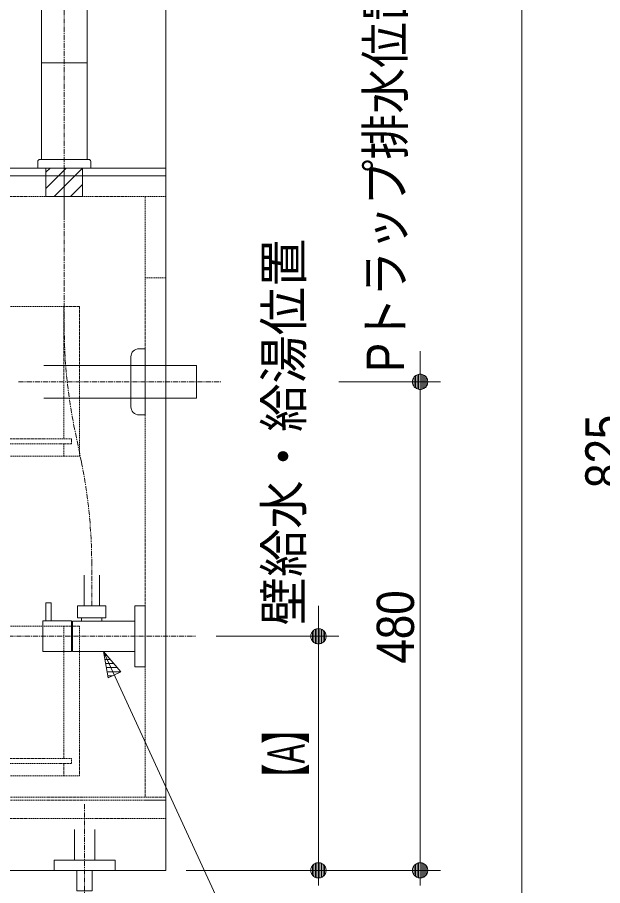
# Model space of a CAD drawing. Units: millimetres, scale not verified. Extents: x -6062 to 6062, y -3045 to 3045.
# Drawn here: x -864 to -288, y -2085 to -1232 of the extents above; entities that cross this region are included whole.
import ezdxf
from ezdxf.enums import TextEntityAlignment as Align

# ---------------------------------------------------------------- set-up
doc = ezdxf.new("R2010")
doc.units = ezdxf.units.MM
doc.header["$LTSCALE"] = 20
doc.linetypes.add('CHAIN1', pattern=[8, 5, -1, 1, -1])
doc.linetypes.add('DASHED1', pattern=[1.8, 1.2, -0.6])
for name, color, linetype, lineweight in [('0-0_1図面枠', 7, 'Continuous', 9), ('0-1_5ボウル・キャビネット', 7, 'Continuous', 9), ('0-2_2寸法-1', 7, 'Continuous', 9), ('0-3_0', 7, 'Continuous', 9), ('0-4_2寸法-2', 7, 'Continuous', 9), ('0-5_4給排水', 7, 'Continuous', 9), ('0-6_2寸法-3', 7, 'Continuous', 9)]:
    doc.layers.add(name, color=color, linetype=linetype, lineweight=lineweight)
doc.styles.add('ＭＳ Ｐゴシック', font='')
doc.styles.get('ＭＳ Ｐゴシック').set_extended_font_data('MS PGothic')

# ---------------------------------------------------------------- blocks, each defined once
blk = doc.blocks.new('グループ-4')
at = {"layer": '0-0_1図面枠'}
blk.add_line((28400, 41000), (28400, -48600), dxfattribs=at)
blk = doc.blocks.new('グループ-5')
at = {"layer": '0-5_4給排水'}
blk.add_line((20710, -32290), (20710, -31310), dxfattribs=at)
at = {"layer": '0-5_4給排水', "linetype": 'CHAIN1'}
blk.add_line((18500, -31800), (22500, -31800), dxfattribs=at)
at = {"layer": '0-5_4給排水'}
for points in [[(20870, -31150), (20990, -31150), (20990, -32450), (20870, -32450)], [(19000, -31480), (22000, -31480), (22000, -32120), (19000, -32120)]]:
    blk.add_lwpolyline(points, dxfattribs=at)
for centre, start, end in [((20870, -31310), 90, 180), ((20870, -32290), 180, 270)]:
    blk.add_arc(centre, 160, start, end, dxfattribs=at)
blk = doc.blocks.new('止水栓_側面')
at = {"layer": '0-5_4給排水', "linetype": 'CHAIN1'}
blk.add_line((-3010, 0), (1000, 0), dxfattribs=at)
at = {"layer": '0-5_4給排水'}
blk.add_lwpolyline([(-900, 1200), (-900, 600), (-1200, 600), (-1200, 1200)], dxfattribs=at)
for points in [[(-1950, 660), (-1850, 660), (-1850, 300), (-1950, 300)], [(-1330, 600), (-770, 600), (-770, 360), (-1330, 360)], [(-200, 600), (0, 600), (0, -600), (-200, -600)], [(-1250, 360), (-850, 360), (-850, 298), (-1250, 298)], [(-1450, -300), (-2010, -300), (-2010, 300), (-1450, 300)], [(-1450, 240), (-1430, 240), (-1430, -240), (-1450, -240)], [(-1430, 298), (-200, 298), (-200, -298), (-1430, -298)]]:
    blk.add_lwpolyline(points, close=True, dxfattribs=at)
blk = doc.blocks.new('グループ-8')
at = {"layer": '0-5_4給排水', "linetype": 'CHAIN1'}
for p, q in [((19400, -28600), (19400, -21200)), ((19736, -33372.6), (19604, -32728.8))]:
    blk.add_line(p, q, dxfattribs=at)
at = {"layer": '0-5_4給排水'}
for p, q in [((19010, -22560), (19010, -22247.6)), ((19850, -22280), (19010, -22280)), ((18995.3, -22680.3), (18192.5, -22465.2)), ((19000, -23000), (19000, -23030)), ((19800, -23000), (19800, -23030)), ((19850, -25530), (18950, -25530)), ((19880, -27430), (18920, -27430))]:
    blk.add_line(p, q, dxfattribs=at)
for points in [[(17916.7, -22391.2), (17774.7, -22353.2), (17826.4, -22160), (19010, -22477.1)], [(19850, -22264.7), (19850, -22740.2), (19400, -23000), (18950, -23000), (18950, -22797.5)], [(18950, -23788.9), (16602.1, -23159.7), (16472.7, -23642.7), (16549.9, -23663.4), (16529.2, -23740.7), (16877, -23833.8), (16897.7, -23756.6), (18950, -24306.5)], [(18880, -27470), (18880, -27600), (19920, -27600), (19920, -27470)]]:
    blk.add_lwpolyline(points, dxfattribs=at)
blk.add_lwpolyline([(19850, -27430), (18950, -27430), (18950, -23030), (19850, -23030)], close=True, dxfattribs=at)
at = {"layer": '0-5_4給排水', "linetype": 'CHAIN1'}
for points in [[(19400, -30720.1), (19400, -30515.1), (19400, -29901.4), (19400, -27600)], [(19940, -36200), (19940, -35586.3), (19940, -35381.3)]]:
    blk.add_lwpolyline(points, dxfattribs=at)
at = {"layer": '0-5_4給排水'}
for centre, radius, start, end in [((19400, -23661.4), 1481.4, 72.88847, 104.66559), ((19030, -22247.6), 20, 104.66559, 180), ((19830, -22264.7), 20, 0, 72.88847), ((18018.4, -22563.5), 200, 29.43838, 120.56162), ((18510, -22560), 500, 331.64236, 0), ((19400, -23030), 401.1, 4.28915, 33.65535), ((16695.3, -23816.2), 220, 17.79717, 132.20283), ((18920, -27470), 40, 90, 180), ((19880, -27470), 40, 0, 90)]:
    blk.add_arc(centre, radius, start, end, dxfattribs=at)
at = {"layer": '0-5_4給排水', "linetype": 'CHAIN1'}
for centre, start, end in [((29393.4, -30720.1), 180, 191.59546), ((9946.6, -35381.3), 0, 11.59546)]:
    blk.add_arc(centre, 9993.4, start, end, dxfattribs=at)
at = {"layer": '0-5_4給排水'}
blk.add_blockref('止水栓_側面', (20990, -36800), dxfattribs=at)
blk = doc.blocks.new('_Dot')
at = {"layer": '0-3_0'}
for p, q in [((-10, 0), (-20, 0)), ((9.78, 2), (-9.78, 2)), ((7.99, 6), (-7.99, 6)), ((9.16, -3.98), (-9.16, -3.98)), ((6, -7.98), (-6, -7.98))]:
    blk.add_line(p, q, dxfattribs=at)
for points in [[(10, 0), (9.92, 1.25), (9.69, 2.49), (9.3, 3.68), (8.76, 4.82), (8.09, 5.88), (7.29, 6.85), (6.37, 7.71), (5.36, 8.44), (4.26, 9.05), (3.09, 9.51), (1.87, 9.82), (0.63, 9.98), (-0.63, 9.98), (-1.87, 9.82), (-3.09, 9.51), (-4.26, 9.05), (-5.36, 8.44), (-6.37, 7.71), (-7.29, 6.85), (-8.09, 5.88), (-8.76, 4.82), (-9.3, 3.68), (-9.69, 2.49), (-9.92, 1.25), (-10, 0), (0, 0)], [(-10, 0), (-9.92, -1.25), (-9.69, -2.49), (-9.3, -3.68), (-8.76, -4.82), (-8.09, -5.88), (-7.29, -6.85), (-6.37, -7.71), (-5.36, -8.44), (-4.26, -9.05), (-3.09, -9.51), (-1.87, -9.82), (-0.63, -9.98), (0.63, -9.98), (1.87, -9.82), (3.09, -9.51), (4.26, -9.05), (5.36, -8.44), (6.37, -7.71), (7.29, -6.85), (8.09, -5.88), (8.76, -4.82), (9.3, -3.68), (9.69, -2.49), (9.92, -1.25), (10, 0), (0, 0)]]:
    blk.add_lwpolyline(points, close=True, dxfattribs=at)
blk = doc.blocks.new('グループ-22')
at = {"layer": '0-5_4給排水', "linetype": 'CHAIN1'}
blk.add_line((19800, -40100), (19800, -42300), dxfattribs=at)
at = {"layer": '0-5_4給排水'}
blk.add_lwpolyline([(19600, -40600), (19600, -41200), (20000, -41200), (20000, -40600)], dxfattribs=at)
for points in [[(19200, -41200), (20400, -41200), (20400, -41400), (19200, -41400)], [(19650, -41400), (19950, -41400), (19950, -41800), (19650, -41800)]]:
    blk.add_lwpolyline(points, close=True, dxfattribs=at)
blk = doc.blocks.new('グループ-28')
at = {"layer": '0-1_5ボウル・キャビネット', "linetype": 'DASHED1'}
for p, q in [((11240, -40380), (11240, -41400)), ((11650, -40380), (11650, -41400))]:
    blk.add_line(p, q, dxfattribs=at)
blk = doc.blocks.new('グループ-29')
at = {"layer": '0-1_5ボウル・キャビネット', "linetype": 'DASHED1'}
blk.add_lwpolyline([(19390, -39300), (19390, -39540), (19700, -39540), (19700, -36600), (19390, -36600), (19390, -39200)], dxfattribs=at)
blk = doc.blocks.new('グループ-30')
at = {"layer": '0-1_5ボウル・キャビネット'}
for p, q in [((10030, -34264), (10030, -34216)), ((10036, -34210), (10640, -34210)), ((10124, -34270), (10036, -34270)), ((10640, -39540), (10590, -39540))]:
    blk.add_line(p, q, dxfattribs=at)
at = {"layer": '0-1_5ボウル・キャビネット', "linetype": 'DASHED1'}
for p, q in [((10906, -34190), (10924, -34190)), ((10900, -34544), (10900, -39150)), ((10924, -34570), (10906, -34570)), ((19390, -36600), (10900, -36600)), ((16120, -36600), (16120, -39540)), ((16430, -36600), (16430, -39540)), ((19390, -39540), (10900, -39540))]:
    blk.add_line(p, q, dxfattribs=at)
at = {"layer": '0-1_5ボウル・キャビネット'}
blk.add_lwpolyline([(10640, -34240), (10130, -34240), (10130, -34264)], dxfattribs=at)
blk.add_lwpolyline([(10590, -40390), (10440, -40390), (10440, -34240), (10590, -34240)], close=True, dxfattribs=at)
at = {"layer": '0-1_5ボウル・キャビネット', "linetype": 'DASHED1'}
for points in [[(10640, -34210), (10900, -34210), (10900, -34196)], [(10900, -34564), (10900, -34240), (10640, -34240)], [(10930, -34196), (10930, -34384), (10924, -34390), (10930, -34396), (10930, -34564)], [(10900, -39300), (10900, -39540), (10640, -39540)]]:
    blk.add_lwpolyline(points, dxfattribs=at)
blk.add_lwpolyline([(10750, -39200), (19540, -39200), (19540, -39300), (10750, -39300)], close=True, dxfattribs=at)
at = {"layer": '0-1_5ボウル・キャビネット'}
for centre, start, end in [((10036, -34216), 90, 180), ((10036, -34264), 180, 225), ((10036, -34264), 225, 270), ((10124, -34264), 270, 0)]:
    blk.add_arc(centre, 6, start, end, dxfattribs=at)
at = {"layer": '0-1_5ボウル・キャビネット', "linetype": 'DASHED1'}
for centre, start, end in [((10906, -34196), 90, 180), ((10924, -34196), 0, 90), ((10906, -34564), 180, 270), ((10924, -34564), 270, 0)]:
    blk.add_arc(centre, 6, start, end, dxfattribs=at)
at = {"layer": '0-1_5ボウル・キャビネット'}
blk.add_blockref('グループ-29', (0, 0), dxfattribs=at)
blk = doc.blocks.new('グループ-31')
at = {"layer": '0-1_5ボウル・キャビネット', "linetype": 'DASHED1'}
blk.add_lwpolyline([(19390, -33020), (19390, -33260), (19700, -33260), (19700, -30320), (19390, -30320), (19390, -32920)], dxfattribs=at)
blk = doc.blocks.new('グループ-32')
at = {"layer": '0-1_5ボウル・キャビネット'}
for p, q in [((10030, -27984), (10030, -27936)), ((10036, -27930), (10640, -27930)), ((10124, -27990), (10036, -27990)), ((10640, -33260), (10590, -33260))]:
    blk.add_line(p, q, dxfattribs=at)
at = {"layer": '0-1_5ボウル・キャビネット', "linetype": 'DASHED1'}
for p, q in [((10906, -27910), (10924, -27910)), ((10900, -28264), (10900, -32870)), ((10924, -28290), (10906, -28290)), ((19390, -30320), (10900, -30320)), ((13320, -30320), (13320, -33260)), ((13630, -30320), (13630, -33260)), ((19390, -33260), (10900, -33260))]:
    blk.add_line(p, q, dxfattribs=at)
at = {"layer": '0-1_5ボウル・キャビネット'}
blk.add_lwpolyline([(10640, -27960), (10130, -27960), (10130, -27984)], dxfattribs=at)
blk.add_lwpolyline([(10590, -34110), (10440, -34110), (10440, -27960), (10590, -27960)], close=True, dxfattribs=at)
at = {"layer": '0-1_5ボウル・キャビネット', "linetype": 'DASHED1'}
for points in [[(10640, -27930), (10900, -27930), (10900, -27916)], [(10900, -28284), (10900, -27960), (10640, -27960)], [(10930, -27916), (10930, -28104), (10924, -28110), (10930, -28116), (10930, -28284)], [(10900, -33020), (10900, -33260), (10640, -33260)]]:
    blk.add_lwpolyline(points, dxfattribs=at)
blk.add_lwpolyline([(10750, -32920), (19540, -32920), (19540, -33020), (10750, -33020)], close=True, dxfattribs=at)
at = {"layer": '0-1_5ボウル・キャビネット'}
for centre, start, end in [((10036, -27936), 90, 180), ((10036, -27984), 180, 225), ((10036, -27984), 225, 270), ((10124, -27984), 270, 0)]:
    blk.add_arc(centre, 6, start, end, dxfattribs=at)
at = {"layer": '0-1_5ボウル・キャビネット', "linetype": 'DASHED1'}
for centre, start, end in [((10906, -27916), 90, 180), ((10924, -27916), 0, 90), ((10906, -28284), 180, 270), ((10924, -28284), 270, 0)]:
    blk.add_arc(centre, 6, start, end, dxfattribs=at)
at = {"layer": '0-1_5ボウル・キャビネット'}
blk.add_blockref('グループ-31', (0, 0), dxfattribs=at)
blk = doc.blocks.new('グループ-33')
at = {"layer": '0-1_5ボウル・キャビネット'}
blk.add_line((10640, -27750), (10640, -41400), dxfattribs=at)
at = {"layer": '0-1_5ボウル・キャビネット', "linetype": 'DASHED1'}
for p, q in [((20990, -28160), (20990, -39962)), ((20990, -29760), (21400, -29760)), ((16990, -40020), (16990, -40380))]:
    blk.add_line(p, q, dxfattribs=at)
at = {"layer": '0-1_5ボウル・キャビネット'}
for points in [[(10400, -27600), (21400, -27600), (21400, -27750), (10400, -27750)], [(10640, -27750), (21400, -27750), (21400, -41400), (10640, -41400)]]:
    blk.add_lwpolyline(points, close=True, dxfattribs=at)
at = {"layer": '0-1_5ボウル・キャビネット', "linetype": 'DASHED1'}
for points in [[(11060, -27750), (21400, -27750), (21400, -28160), (11060, -28160)], [(11200, -33670), (11570, -33670), (11570, -34670), (11200, -34670)], [(11000, -40020), (21400, -40020), (21400, -40380), (11000, -40380)]]:
    blk.add_lwpolyline(points, close=True, dxfattribs=at)
for points in [[(11610, -28160), (11610, -29650), (11200, -29650), (11200, -28160)], [(16220, -40020), (16220, -39962), (21400, -39962), (21400, -40020), (20990, -40020)]]:
    blk.add_lwpolyline(points, dxfattribs=at)
at = {"layer": '0-1_5ボウル・キャビネット'}
for name in ['グループ-32', 'グループ-30', 'グループ-28']:
    blk.add_blockref(name, (0, 0), dxfattribs=at)

msp = doc.modelspace()

# ---------------------------------------------------------------- linework, layer by layer
at = {"layer": '0-1_5ボウル・キャビネット'}
for p, q in [((-835.5, -1384), (-831.5, -1380)), ((-835.5, -1400), (-815.5, -1380)), ((-827.5, -1408), (-799.5, -1380)), ((-811.5, -1408), (-799.5, -1396))]:
    msp.add_line(p, q, dxfattribs=at)
msp.add_lwpolyline([(-1317.5, -2070), (-717.5, -2070), (-717.5, -1070)], dxfattribs=at)
msp.add_lwpolyline([(-835.5, -1408), (-835.5, -1380), (-799.5, -1380), (-799.5, -1408)], close=True, dxfattribs=at)
at = {"layer": '0-1_5ボウル・キャビネット', "linetype": 'DASHED1'}
msp.add_lwpolyline([(-835.5, -1408), (-835.5, -1380), (-799.5, -1380), (-799.5, -1408)], dxfattribs=at)
at = {"layer": '0-2_2寸法-1'}
for p, q in [((-547.5, -1590), (-447.5, -1590)), ((-467.5, -1605.01), (-467.5, -2054.99)), ((-668, -1840), (-547.5, -1840)), ((-567.5, -1855.01), (-567.5, -2054.99)), ((-697.5, -2070), (-547.5, -2070)), ((-547.5, -2070), (-447.5, -2070))]:
    msp.add_line(p, q, dxfattribs=at)
at = {"layer": '0-4_2寸法-2'}
for p, q in [((-467.5, -1574.99), (-467.5, -1559.99)), ((-547.5, -1590), (-447.5, -1590)), ((-467.5, -1590), (-467.5, -2070)), ((-567.5, -1824.99), (-567.5, -1809.99)), ((-668, -1840), (-547.5, -1840)), ((-567.5, -1840), (-567.5, -2070)), ((-697.5, -2070), (-547.5, -2070)), ((-547.5, -2070), (-447.5, -2070))]:
    msp.add_line(p, q, dxfattribs=at)
at = {"layer": '0-6_2寸法-3'}
for p, q in [((-775.49, -1858.79), (-778.06, -1858.79)), ((-772.13, -1862.79), (-777.36, -1862.79)), ((-768.77, -1866.79), (-776.65, -1866.79)), ((-765.42, -1870.79), (-775.95, -1870.79)), ((-762.06, -1874.79), (-775.24, -1874.79)), ((-769.9, -1878.79), (-774.54, -1878.79))]:
    msp.add_line(p, q, dxfattribs=at)
msp.add_lwpolyline([(-947.72, -2420), (-518.53, -2420), (-778.75, -1854.9)], dxfattribs=at)
msp.add_lwpolyline([(-774.18, -1880.79), (-778.75, -1854.9), (-761.85, -1875.04)], close=True, dxfattribs=at)
msp.add_lwpolyline([(-774.18, -1880.79), (-778.75, -1854.9), (-761.85, -1875.04)], close=True, dxfattribs=at)

# ---------------------------------------------------------------- block references
at = {"layer": '0-0_1図面枠', "xscale": 0.05, "yscale": 0.05}
msp.add_blockref('グループ-4', (-1787.5, 0), dxfattribs=at)
at = {"layer": '0-1_5ボウル・キャビネット', "xscale": 0.05, "yscale": 0.05}
msp.add_blockref('グループ-33', (-1787.5, 0), dxfattribs=at)
at = {"layer": '0-2_2寸法-1', "xscale": 0.7503418, "yscale": 0.7503418}
for p, rotation in [((-467.5, -1590), 90), ((-567.5, -1840), 90), ((-567.5, -2070), 270), ((-467.5, -2070), 270)]:
    msp.add_blockref('_Dot', p, dxfattribs=dict(at, rotation=rotation))
at = {"layer": '0-4_2寸法-2', "xscale": 0.7503418, "yscale": 0.7503418}
for p, rotation in [((-467.5, -1590), 270), ((-567.5, -1840), 270), ((-567.5, -2070), 90), ((-467.5, -2070), 90)]:
    msp.add_blockref('_Dot', p, dxfattribs=dict(at, rotation=rotation))
at = {"layer": '0-5_4給排水', "xscale": 0.05, "yscale": 0.05}
for name in ['グループ-8', 'グループ-5', 'グループ-22']:
    msp.add_blockref(name, (-1787.5, 0), dxfattribs=at)

# ---------------------------------------------------------------- texts
at = {"layer": '0-2_2寸法-1', "style": 'ＭＳ Ｐゴシック'}
for s, height, width, p in [('825', 36.66, 0.9, (-257.44, -1694.29)), ('480', 36.66, 0.9, (-462.54, -1866.89)), ('【A】', 36.69, 0.6, (-570.13, -1995.05))]:
    msp.add_text(s, height=height, rotation=90, dxfattribs=dict(at, width=width)).set_placement(p, align=Align.BOTTOM_LEFT)
at = {"layer": '0-4_2寸法-2', "style": 'ＭＳ Ｐゴシック'}
for s, width, p in [('Pトラップ排水位置', 0.9, (-472.48, -1580.42)), ('壁給水・給湯位置', 0.95, (-572.38, -1829.36))]:
    msp.add_text(s, height=36.66, rotation=90, dxfattribs=dict(at, width=width)).set_placement(p, align=Align.BOTTOM_LEFT)

doc.saveas('drawing.dxf')
